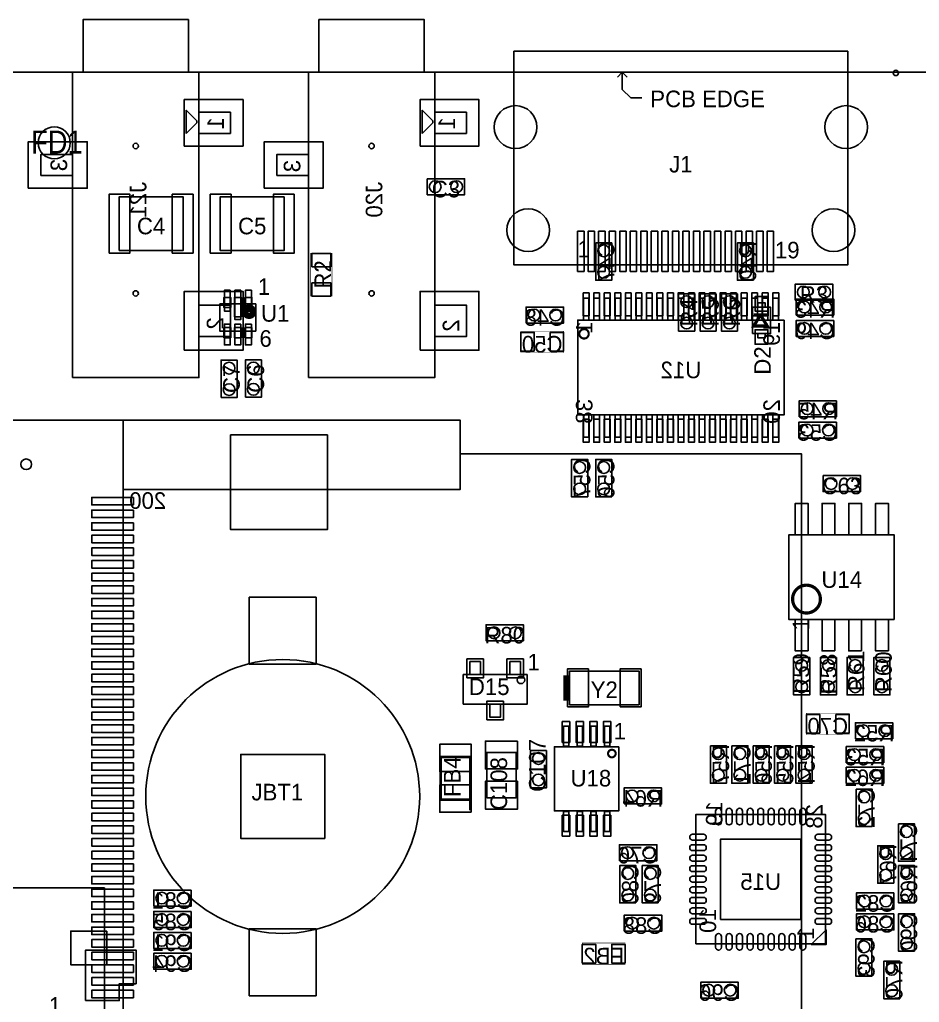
# Model space of a CAD drawing. Extents: x -1 to 124, y -8 to 108.
# Drawn here: x 36.15 to 78.87, y 60.84 to 107.5 of the extents above; entities that cross this region are included whole.
import ezdxf
from ezdxf.enums import TextEntityAlignment as Align

# ---------------------------------------------------------------- set-up
doc = ezdxf.new("R2010")
doc.units = 0
for name, color, linetype in [('BG_OUTLINE', 1, 'CONTINUOUS'), ('PG_ASSEMBLY_BOTTOM', 2, 'CONTINUOUS'), ('PG_ASSEMBLY_TOP', 3, 'CONTINUOUS'), ('PIN_BOTTOM', 5, 'CONTINUOUS'), ('PIN_TOP', 4, 'CONTINUOUS'), ('RD_ASSEMBLY_BOTTOM', 6, 'CONTINUOUS'), ('RD_ASSEMBLY_TOP', 7, 'CONTINUOUS')]:
    doc.layers.add(name, color=color, linetype=linetype)

msp = doc.modelspace()

# ---------------------------------------------------------------- linework, layer by layer
at = {"layer": 'BG_OUTLINE'}
msp.add_lwpolyline([(0, 0), (120.000014, 0), (120.000014, 105.000044), (0, 105.000044)], close=True, dxfattribs=at)
at = {"layer": 'PG_ASSEMBLY_BOTTOM'}
for points in [[(39.16045, 105.000044), (39.16045, 107.500166), (44.160694, 107.500166), (44.160694, 105.000044)], [(50.36185, 105.000044), (50.36185, 107.500166), (55.362094, 107.500166), (55.362094, 105.000044)], [(38.660578, 90.499946), (38.660578, 105.000044), (44.660566, 105.000044), (44.660566, 90.499946)], [(49.861978, 90.499946), (49.861978, 105.000044), (55.861966, 105.000044), (55.861966, 90.499946)], [(44.060618, 102.100126), (44.060618, 103.199946), (44.56049, 102.700074), (44.56049, 102.599998)], [(55.262018, 102.100126), (55.262018, 103.199946), (55.76189, 102.700074), (55.76189, 102.599998)], [(44.660566, 102.100126), (44.660566, 103.100124), (46.16069, 103.100124), (46.16069, 102.100126)], [(55.861966, 102.100126), (55.861966, 103.100124), (57.36209, 103.100124), (57.36209, 102.100126)], [(37.160454, 100.10013), (37.160454, 101.100128), (38.660578, 101.100128), (38.660578, 100.10013)], [(48.361854, 100.10013), (48.361854, 101.100128), (49.861978, 101.100128), (49.861978, 100.10013)], [(63.5, 96.901), (63.5, 95.123), (64.262, 95.123), (64.262, 96.901)], [(70.993, 95.123), (70.993, 96.901), (70.231, 96.901), (70.231, 95.123)], [(63.177166, 94.281498), (63.177166, 93.231462), (62.917324, 93.231462), (62.917324, 94.281498)], [(63.677292, 94.281498), (63.677292, 93.231462), (63.417196, 93.231462), (63.417196, 94.281498)], [(64.177164, 94.281498), (64.177164, 93.231462), (63.917322, 93.231462), (63.917322, 94.281498)], [(64.67729, 94.281498), (64.67729, 93.231462), (64.417194, 93.231462), (64.417194, 94.281498)], [(65.177162, 94.281498), (65.177162, 93.231462), (64.91732, 93.231462), (64.91732, 94.281498)], [(65.677288, 94.281498), (65.677288, 93.231462), (65.417192, 93.231462), (65.417192, 94.281498)], [(66.17716, 94.281498), (66.17716, 93.231462), (65.917318, 93.231462), (65.917318, 94.281498)], [(66.677286, 94.281498), (66.677286, 93.231462), (66.41719, 93.231462), (66.41719, 94.281498)], [(67.177158, 94.281498), (67.177158, 93.231462), (66.917316, 93.231462), (66.917316, 94.281498)], [(67.677284, 94.281498), (67.677284, 93.231462), (67.417188, 93.231462), (67.417188, 94.281498)], [(68.177156, 94.281498), (68.177156, 93.231462), (67.917314, 93.231462), (67.917314, 94.281498)], [(68.677282, 94.281498), (68.677282, 93.231462), (68.417186, 93.231462), (68.417186, 94.281498)], [(69.177154, 94.281498), (69.177154, 93.231462), (68.917312, 93.231462), (68.917312, 94.281498)], [(69.67728, 94.281498), (69.67728, 93.231462), (69.417184, 93.231462), (69.417184, 94.281498)], [(70.177152, 94.281498), (70.177152, 93.231462), (69.91731, 93.231462), (69.91731, 94.281498)], [(70.677278, 94.281498), (70.677278, 93.231462), (70.417182, 93.231462), (70.417182, 94.281498)], [(71.17715, 94.281498), (71.17715, 93.231462), (70.917308, 93.231462), (70.917308, 94.281498)], [(71.677276, 94.281498), (71.677276, 93.231462), (71.41718, 93.231462), (71.41718, 94.281498)], [(72.177148, 94.281498), (72.177148, 93.231462), (71.917306, 93.231462), (71.917306, 94.281498)], [(44.660566, 92.450158), (44.660566, 93.950028), (46.16069, 93.950028), (46.16069, 92.450158)], [(55.861966, 92.450158), (55.861966, 93.950028), (57.36209, 93.950028), (57.36209, 92.450158)], [(60.198, 93.091), (61.976, 93.091), (61.976, 93.853), (60.198, 93.853)], [(73.025, 93.472), (74.803, 93.472), (74.803, 94.234), (73.025, 94.234)], [(72.44715, 93.231462), (72.44715, 88.731598), (62.647322, 88.731598), (62.647322, 93.231462)], [(74.803, 93.218), (73.025, 93.218), (73.025, 92.456), (74.803, 92.456)], [(74.938636, 89.40673), (73.160636, 89.40673), (73.160636, 88.64473), (74.938636, 88.64473)], [(63.177166, 88.731598), (63.177166, 87.681562), (62.917324, 87.681562), (62.917324, 88.731598)], [(63.677292, 88.731598), (63.677292, 87.681562), (63.417196, 87.681562), (63.417196, 88.731598)], [(64.177164, 88.731598), (64.177164, 87.681562), (63.917322, 87.681562), (63.917322, 88.731598)], [(64.67729, 88.731598), (64.67729, 87.681562), (64.417194, 87.681562), (64.417194, 88.731598)], [(65.177162, 88.731598), (65.177162, 87.681562), (64.91732, 87.681562), (64.91732, 88.731598)], [(65.677288, 88.731598), (65.677288, 87.681562), (65.417192, 87.681562), (65.417192, 88.731598)], [(66.17716, 88.731598), (66.17716, 87.681562), (65.917318, 87.681562), (65.917318, 88.731598)], [(66.677286, 88.731598), (66.677286, 87.681562), (66.41719, 87.681562), (66.41719, 88.731598)], [(67.177158, 88.731598), (67.177158, 87.681562), (66.917316, 87.681562), (66.917316, 88.731598)], [(67.677284, 88.731598), (67.677284, 87.681562), (67.417188, 87.681562), (67.417188, 88.731598)], [(68.177156, 88.731598), (68.177156, 87.681562), (67.917314, 87.681562), (67.917314, 88.731598)], [(68.677282, 88.731598), (68.677282, 87.681562), (68.417186, 87.681562), (68.417186, 88.731598)], [(69.177154, 88.731598), (69.177154, 87.681562), (68.917312, 87.681562), (68.917312, 88.731598)], [(69.67728, 88.731598), (69.67728, 87.681562), (69.417184, 87.681562), (69.417184, 88.731598)], [(70.177152, 88.731598), (70.177152, 87.681562), (69.91731, 87.681562), (69.91731, 88.731598)], [(70.677278, 88.731598), (70.677278, 87.681562), (70.417182, 87.681562), (70.417182, 88.731598)], [(71.17715, 88.731598), (71.17715, 87.681562), (70.917308, 87.681562), (70.917308, 88.731598)], [(71.677276, 88.731598), (71.677276, 87.681562), (71.41718, 87.681562), (71.41718, 88.731598)], [(72.177148, 88.731598), (72.177148, 87.681562), (71.917306, 87.681562), (71.917306, 88.731598)], [(74.93, 88.392), (73.152, 88.392), (73.152, 87.63), (74.93, 87.63)], [(63.119, 84.836), (63.119, 86.614), (62.357, 86.614), (62.357, 84.836)], [(64.262, 84.836), (64.262, 86.614), (63.5, 86.614), (63.5, 84.836)], [(75.828398, 73.351644), (77.606398, 73.351644), (77.606398, 74.113644), (75.828398, 74.113644)], [(68.944998, 73.021444), (68.944998, 71.243444), (69.706998, 71.243444), (69.706998, 73.021444)], [(69.960998, 73.021444), (69.960998, 71.243444), (70.722998, 71.243444), (70.722998, 73.021444)], [(70.976998, 73.021444), (70.976998, 71.243444), (71.738998, 71.243444), (71.738998, 73.021444)], [(71.992998, 73.021444), (71.992998, 71.243444), (72.754998, 71.243444), (72.754998, 73.021444)], [(73.770998, 71.243444), (73.770998, 73.021444), (73.008998, 73.021444), (73.008998, 71.243444)], [(75.397106, 72.216518), (77.175106, 72.216518), (77.175106, 72.978518), (75.397106, 72.978518)], [(77.17409, 71.99757), (75.39609, 71.99757), (75.39609, 71.23557), (77.17409, 71.23557)], [(64.8462, 70.2564), (66.6242, 70.2564), (66.6242, 71.0184), (64.8462, 71.0184)], [(75.861672, 70.963536), (75.861672, 69.185536), (76.623672, 69.185536), (76.623672, 70.963536)], [(68.25742, 63.607188), (68.25742, 69.757036), (74.407268, 69.757036), (74.407268, 63.607188)], [(77.868272, 69.317616), (77.868272, 67.539616), (78.630272, 67.539616), (78.630272, 69.317616)], [(64.626998, 67.560444), (66.404998, 67.560444), (66.404998, 68.322444), (64.626998, 68.322444)], [(77.649324, 66.494152), (77.649324, 68.272152), (76.887324, 68.272152), (76.887324, 66.494152)], [(65.406524, 65.554352), (65.406524, 67.332352), (64.644524, 67.332352), (64.644524, 65.554352)], [(66.473324, 65.554352), (66.473324, 67.332352), (65.711324, 67.332352), (65.711324, 65.554352)], [(77.877924, 67.332352), (77.877924, 65.554352), (78.639924, 65.554352), (78.639924, 67.332352)], [(44.2976, 66.167), (42.5196, 66.167), (42.5196, 65.405), (44.2976, 65.405)], [(77.65669, 66.02857), (75.87869, 66.02857), (75.87869, 65.26657), (77.65669, 65.26657)], [(44.2976, 65.151), (42.5196, 65.151), (42.5196, 64.389), (44.2976, 64.389)], [(64.856106, 64.215518), (66.634106, 64.215518), (66.634106, 64.977518), (64.856106, 64.977518)], [(77.65669, 65.03797), (75.87869, 65.03797), (75.87869, 64.27597), (77.65669, 64.27597)], [(78.639924, 63.263272), (78.639924, 65.041272), (77.877924, 65.041272), (77.877924, 63.263272)], [(44.2976, 64.1604), (42.5196, 64.1604), (42.5196, 63.3984), (44.2976, 63.3984)], [(73.734676, 63.578994), (74.435462, 63.578994), (74.435462, 64.27978)], [(76.61529, 62.073536), (76.61529, 63.851536), (75.85329, 63.851536), (75.85329, 62.073536)], [(44.2976, 63.1698), (42.5196, 63.1698), (42.5196, 62.4078), (44.2976, 62.4078)], [(77.93609, 61.006736), (77.93609, 62.784736), (77.17409, 62.784736), (77.17409, 61.006736)], [(68.48729, 61.032136), (70.26529, 61.032136), (70.26529, 61.794136), (68.48729, 61.794136)]]:
    msp.add_lwpolyline(points, close=True, dxfattribs=at)
at = {"layer": 'PG_ASSEMBLY_BOTTOM', "const_width": 0.0254}
for points in [[(59.944, 91.694), (61.976, 91.694), (61.976, 92.71), (59.944, 92.71)], [(75.536298, 74.570844), (73.504298, 74.570844), (73.504298, 73.554844), (75.536298, 73.554844)], [(62.865, 62.638178), (64.897, 62.638178), (64.897, 63.654178), (62.865, 63.654178)]]:
    msp.add_lwpolyline(points, close=True, dxfattribs=at)
at = {"layer": 'PG_ASSEMBLY_BOTTOM', "const_width": 0.100076}
msp.add_lwpolyline([(62.947296, 92.357448, 1), (62.947176, 92.805612, 1)], format="xyb", close=True, dxfattribs=at)
at = {"layer": 'PG_ASSEMBLY_BOTTOM'}
for points in [[(41.064434, 85.18525), (57.064402, 85.18525), (57.064402, 88.485218), (31.864554, 88.485218), (31.864554, 20.785074)], [(41.064434, 88.485218), (41.064434, 17.485106)], [(57.064402, 86.885018), (73.266554, 86.885018), (73.266554, 19.085306), (57.064402, 19.085306)]]:
    msp.add_lwpolyline(points, dxfattribs=at)
at = {"layer": 'PG_ASSEMBLY_TOP'}
for points in [[(75.467718, 106.000042), (75.467718, 95.849948), (59.61761, 95.849948), (59.61761, 106.000042)], [(55.499, 99.949), (57.277, 99.949), (57.277, 99.187), (55.499, 99.187)], [(40.8686, 96.5454), (40.8686, 99.0854), (43.9166, 99.0854), (43.9166, 96.5454)], [(48.7172, 99.0854), (48.7172, 96.5454), (45.6692, 96.5454), (45.6692, 99.0854)], [(74.7522, 94.1832), (72.9742, 94.1832), (72.9742, 94.9452), (74.7522, 94.9452)], [(68.199, 94.488), (68.199, 92.71), (67.437, 92.71), (67.437, 94.488)], [(69.215, 94.488), (69.215, 92.71), (68.453, 92.71), (68.453, 94.488)], [(70.231, 94.488), (70.231, 92.71), (69.469, 92.71), (69.469, 94.488)], [(47.36338, 92.70111), (45.66158, 92.70111), (45.66158, 94.00159), (47.36338, 94.00159)], [(70.94855, 92.59316), (70.94855, 93.84284), (71.79945, 93.84284), (71.79945, 92.59316)], [(45.71492, 89.55405), (45.71492, 91.33205), (46.47692, 91.33205), (46.47692, 89.55405)], [(46.86808, 89.56675), (46.86808, 91.34475), (47.63008, 91.34475), (47.63008, 89.56675)], [(74.295, 85.852), (76.073, 85.852), (76.073, 85.09), (74.295, 85.09)], [(77.6732, 79.0194), (72.6694, 79.0194), (72.6694, 83.0326), (77.6732, 83.0326)], [(60.071, 78.0034), (58.293, 78.0034), (58.293, 78.7654), (60.071, 78.7654)], [(58.029856, 77.017118), (58.029856, 76.397104), (57.529984, 76.397104), (57.529984, 77.017118)], [(59.929776, 77.017118), (59.929776, 76.397104), (59.429904, 76.397104), (59.429904, 77.017118)], [(73.66, 77.216), (73.66, 75.438), (72.898, 75.438), (72.898, 77.216)], [(74.93, 77.216), (74.93, 75.438), (74.168, 75.438), (74.168, 77.216)], [(76.2, 77.216), (76.2, 75.438), (75.438, 75.438), (75.438, 77.216)], [(77.47, 77.216), (77.47, 75.438), (76.708, 75.438), (76.708, 77.216)], [(62.256416, 74.9681), (62.256416, 76.5683), (65.556384, 76.5683), (65.556384, 74.9681)], [(60.249816, 76.397104), (60.249816, 74.997056), (57.209944, 74.997056), (57.209944, 76.397104)], [(58.979816, 74.997056), (58.979816, 74.377042), (58.479944, 74.377042), (58.479944, 74.997056)], [(62.218316, 73.950322), (62.218316, 73.000108), (61.968126, 73.000108), (61.968126, 73.950322)], [(62.868302, 73.950322), (62.868302, 73.000108), (62.618112, 73.000108), (62.618112, 73.950322)], [(63.518288, 73.950322), (63.518288, 73.000108), (63.268098, 73.000108), (63.268098, 73.950322)], [(64.168274, 73.950322), (64.168274, 73.000108), (63.918084, 73.000108), (63.918084, 73.950322)], [(61.1632, 72.7964), (61.1632, 71.0184), (60.4012, 71.0184), (60.4012, 72.7964)], [(64.593216, 72.975216), (64.593216, 69.925184), (61.543184, 69.925184), (61.543184, 72.975216)], [(58.3311, 70.5485), (58.3311, 72.7075), (59.7281, 72.7075), (59.7281, 70.5485)], [(62.218316, 69.900292), (62.218316, 68.950078), (61.968126, 68.950078), (61.968126, 69.900292)], [(62.868302, 69.900292), (62.868302, 68.950078), (62.618112, 68.950078), (62.618112, 69.900292)], [(63.518288, 69.900292), (63.518288, 68.950078), (63.268098, 68.950078), (63.268098, 69.900292)], [(64.168274, 69.900292), (64.168274, 68.950078), (63.918084, 68.950078), (63.918084, 69.900292)], [(40.182038, 66.268854), (40.182038, 59.718702), (15.881858, 59.718702), (15.881858, 66.268854)]]:
    msp.add_lwpolyline(points, close=True, dxfattribs=at)
for points in [[(74.792586, 105.000044), (60.292742, 105.000044)], [(64.762634, 105.000044), (64.532764, 104.76992)], [(65.692782, 103.780082), (65.17259, 103.780082), (64.762634, 104.190038), (64.762634, 105.000044), (64.992758, 104.76992)], [(45.847508, 94.00159), (45.847508, 93.82379), (46.177708, 93.82379), (46.177708, 94.00159)], [(46.34738, 94.00159), (46.34738, 93.39199), (46.67758, 93.39199), (46.67758, 94.00159)], [(46.847252, 94.00159), (46.847252, 93.82379), (47.177452, 93.82379), (47.177452, 94.00159)], [(71.19874, 93.84284), (71.19874, 94.04604), (71.54926, 94.04604), (71.54926, 93.84284)], [(46.177708, 92.70111), (46.177708, 92.87891), (45.847508, 92.87891), (45.847508, 92.70111)], [(46.67758, 92.70111), (46.67758, 92.87891), (46.34738, 92.87891), (46.34738, 92.70111)], [(47.177452, 92.70111), (47.177452, 92.87891), (46.847252, 92.87891), (46.847252, 92.70111)], [(71.19874, 92.59316), (71.19874, 92.38996), (71.54926, 92.38996), (71.54926, 92.59316)]]:
    msp.add_lwpolyline(points, dxfattribs=at)
at = {"layer": 'PG_ASSEMBLY_TOP', "const_width": 0.0254}
msp.add_lwpolyline([(49.966372, 94.367858), (49.966372, 96.399858), (50.982372, 96.399858), (50.982372, 94.367858)], close=True, dxfattribs=at)
at = {"layer": 'PG_ASSEMBLY_TOP'}
for points, const_width in [([(46.96968, 93.80855, 1), (47.12208, 93.45295, 1)], 0.3048), ([(74.168, 79.9846, 1), (72.8472, 79.9846, 1)], 0.1524), ([(64.448436, 72.650096, 1), (64.087964, 72.650304, 1)], 0.100076)]:
    msp.add_lwpolyline(points, format="xyb", close=True, dxfattribs=dict(at, const_width=const_width))
for points, const_width in [([(71.0057, 93.4847), (71.3232, 93.4847), (71.0057, 92.9513), (71.6407, 92.9513), (71.3232, 93.4847), (71.6407, 93.4847)], 0.1524), ([(62.106302, 76.368148), (62.106302, 75.168252)], 0.299974), ([(57.556146, 69.9516), (57.556146, 72.4916), (56.134254, 72.4916), (56.134254, 70.4596), (57.556146, 70.4596)], 0.127)]:
    msp.add_lwpolyline(points, dxfattribs=dict(at, const_width=const_width))
for points in [[(55.1434, 70.612, 1), (42.1386, 70.612, 1)], [(60.127896, 76.147168, 1), (59.771864, 76.146992, 1)]]:
    msp.add_lwpolyline(points, format="xyb", close=True, dxfattribs=at)
at = {"layer": 'PIN_BOTTOM'}
for points in [[(43.96359, 101.495098), (46.75759, 101.495098), (46.75759, 103.704898), (43.96359, 103.704898)], [(55.16499, 101.495098), (57.95899, 101.495098), (57.95899, 103.704898), (55.16499, 103.704898)], [(36.563554, 99.495102), (39.357554, 99.495102), (39.357554, 101.704902), (36.563554, 101.704902)], [(47.764954, 99.495102), (50.558954, 99.495102), (50.558954, 101.704902), (47.764954, 101.704902)], [(43.96359, 91.802966), (46.75759, 91.802966), (46.75759, 94.596966), (43.96359, 94.596966)], [(55.16499, 91.802966), (57.95899, 91.802966), (57.95899, 94.596966), (55.16499, 94.596966)], [(63.186818, 94.527624), (62.907418, 94.527624), (62.907418, 93.435424), (63.186818, 93.435424)], [(63.686944, 94.527624), (63.407544, 94.527624), (63.407544, 93.435424), (63.686944, 93.435424)], [(64.186816, 94.527624), (63.907416, 94.527624), (63.907416, 93.435424), (64.186816, 93.435424)], [(64.686942, 94.527624), (64.407542, 94.527624), (64.407542, 93.435424), (64.686942, 93.435424)], [(65.186814, 94.527624), (64.907414, 94.527624), (64.907414, 93.435424), (65.186814, 93.435424)], [(65.68694, 94.527624), (65.40754, 94.527624), (65.40754, 93.435424), (65.68694, 93.435424)], [(66.186812, 94.527624), (65.907412, 94.527624), (65.907412, 93.435424), (66.186812, 93.435424)], [(66.686938, 94.527624), (66.407538, 94.527624), (66.407538, 93.435424), (66.686938, 93.435424)], [(67.18681, 94.527624), (66.90741, 94.527624), (66.90741, 93.435424), (67.18681, 93.435424)], [(67.686936, 94.527624), (67.407536, 94.527624), (67.407536, 93.435424), (67.686936, 93.435424)], [(68.187062, 94.527624), (67.907662, 94.527624), (67.907662, 93.435424), (68.187062, 93.435424)], [(68.686934, 94.527624), (68.407534, 94.527624), (68.407534, 93.435424), (68.686934, 93.435424)], [(69.18706, 94.527624), (68.90766, 94.527624), (68.90766, 93.435424), (69.18706, 93.435424)], [(69.686932, 94.527624), (69.407532, 94.527624), (69.407532, 93.435424), (69.686932, 93.435424)], [(70.187058, 94.527624), (69.907658, 94.527624), (69.907658, 93.435424), (70.187058, 93.435424)], [(70.68693, 94.527624), (70.40753, 94.527624), (70.40753, 93.435424), (70.68693, 93.435424)], [(71.187056, 94.527624), (70.907656, 94.527624), (70.907656, 93.435424), (71.187056, 93.435424)], [(71.686928, 94.527624), (71.407528, 94.527624), (71.407528, 93.435424), (71.686928, 93.435424)], [(72.187054, 94.527624), (71.907654, 94.527624), (71.907654, 93.435424), (72.187054, 93.435424)], [(60.579, 91.7575), (60.579, 92.6465), (59.944, 92.6465), (59.944, 91.7575)], [(61.976, 91.7575), (61.976, 92.6465), (61.341, 92.6465), (61.341, 91.7575)], [(63.186818, 88.527636), (62.907418, 88.527636), (62.907418, 87.435436), (63.186818, 87.435436)], [(63.686944, 88.527636), (63.407544, 88.527636), (63.407544, 87.435436), (63.686944, 87.435436)], [(64.186816, 88.527636), (63.907416, 88.527636), (63.907416, 87.435436), (64.186816, 87.435436)], [(64.686942, 88.527636), (64.407542, 88.527636), (64.407542, 87.435436), (64.686942, 87.435436)], [(65.186814, 88.527636), (64.907414, 88.527636), (64.907414, 87.435436), (65.186814, 87.435436)], [(65.68694, 88.527636), (65.40754, 88.527636), (65.40754, 87.435436), (65.68694, 87.435436)], [(66.186812, 88.527636), (65.907412, 88.527636), (65.907412, 87.435436), (66.186812, 87.435436)], [(66.686938, 88.527636), (66.407538, 88.527636), (66.407538, 87.435436), (66.686938, 87.435436)], [(67.18681, 88.527636), (66.90741, 88.527636), (66.90741, 87.435436), (67.18681, 87.435436)], [(67.686936, 88.527636), (67.407536, 88.527636), (67.407536, 87.435436), (67.686936, 87.435436)], [(68.187062, 88.527636), (67.907662, 88.527636), (67.907662, 87.435436), (68.187062, 87.435436)], [(68.686934, 88.527636), (68.407534, 88.527636), (68.407534, 87.435436), (68.686934, 87.435436)], [(69.18706, 88.527636), (68.90766, 88.527636), (68.90766, 87.435436), (69.18706, 87.435436)], [(69.686932, 88.527636), (69.407532, 88.527636), (69.407532, 87.435436), (69.686932, 87.435436)], [(70.187058, 88.527636), (69.907658, 88.527636), (69.907658, 87.435436), (70.187058, 87.435436)], [(70.68693, 88.527636), (70.40753, 88.527636), (70.40753, 87.435436), (70.68693, 87.435436)], [(71.187056, 88.527636), (70.907656, 88.527636), (70.907656, 87.435436), (71.187056, 87.435436)], [(71.686928, 88.527636), (71.407528, 88.527636), (71.407528, 87.435436), (71.686928, 87.435436)], [(72.187054, 88.527636), (71.907654, 88.527636), (71.907654, 87.435436), (72.187054, 87.435436)], [(50.76317, 87.783162), (46.16577, 87.783162), (46.16577, 83.287362), (50.76317, 83.287362)], [(41.555162, 84.812886), (39.573962, 84.812886), (39.573962, 84.457286), (41.555162, 84.457286)], [(41.555162, 84.212938), (39.573962, 84.212938), (39.573962, 83.857338), (41.555162, 83.857338)], [(41.555162, 83.61299), (39.573962, 83.61299), (39.573962, 83.25739), (41.555162, 83.25739)], [(41.555162, 83.013042), (39.573962, 83.013042), (39.573962, 82.657442), (41.555162, 82.657442)], [(41.555162, 82.413094), (39.573962, 82.413094), (39.573962, 82.057494), (41.555162, 82.057494)], [(41.555162, 81.812892), (39.573962, 81.812892), (39.573962, 81.457292), (41.555162, 81.457292)], [(41.555162, 81.212944), (39.573962, 81.212944), (39.573962, 80.857344), (41.555162, 80.857344)], [(41.555162, 80.612996), (39.573962, 80.612996), (39.573962, 80.257396), (41.555162, 80.257396)], [(41.555162, 80.013048), (39.573962, 80.013048), (39.573962, 79.657448), (41.555162, 79.657448)], [(41.555162, 79.4131), (39.573962, 79.4131), (39.573962, 79.0575), (41.555162, 79.0575)], [(41.555162, 78.812898), (39.573962, 78.812898), (39.573962, 78.457298), (41.555162, 78.457298)], [(41.555162, 78.21295), (39.573962, 78.21295), (39.573962, 77.85735), (41.555162, 77.85735)], [(41.555162, 77.613002), (39.573962, 77.613002), (39.573962, 77.257402), (41.555162, 77.257402)], [(41.555162, 77.013054), (39.573962, 77.013054), (39.573962, 76.657454), (41.555162, 76.657454)], [(41.555162, 76.412852), (39.573962, 76.412852), (39.573962, 76.057252), (41.555162, 76.057252)], [(41.555162, 75.812904), (39.573962, 75.812904), (39.573962, 75.457304), (41.555162, 75.457304)], [(41.555162, 75.212956), (39.573962, 75.212956), (39.573962, 74.857356), (41.555162, 74.857356)], [(41.555162, 74.613008), (39.573962, 74.613008), (39.573962, 74.257408), (41.555162, 74.257408)], [(73.504298, 74.507344), (73.504298, 73.618344), (74.139298, 73.618344), (74.139298, 74.507344)], [(74.901298, 74.507344), (74.901298, 73.618344), (75.536298, 73.618344), (75.536298, 74.507344)], [(41.555162, 74.01306), (39.573962, 74.01306), (39.573962, 73.65746), (41.555162, 73.65746)], [(41.555162, 73.412858), (39.573962, 73.412858), (39.573962, 73.057258), (41.555162, 73.057258)], [(41.555162, 72.81291), (39.573962, 72.81291), (39.573962, 72.45731), (41.555162, 72.45731)], [(41.555162, 72.212962), (39.573962, 72.212962), (39.573962, 71.857362), (41.555162, 71.857362)], [(41.555162, 71.613014), (39.573962, 71.613014), (39.573962, 71.257414), (41.555162, 71.257414)], [(41.555162, 71.013066), (39.573962, 71.013066), (39.573962, 70.657466), (41.555162, 70.657466)], [(41.555162, 70.412864), (39.573962, 70.412864), (39.573962, 70.057264), (41.555162, 70.057264)], [(41.555162, 69.812916), (39.573962, 69.812916), (39.573962, 69.457316), (41.555162, 69.457316)], [(41.555162, 69.212968), (39.573962, 69.212968), (39.573962, 68.857368), (41.555162, 68.857368)], [(41.555162, 68.61302), (39.573962, 68.61302), (39.573962, 68.25742), (41.555162, 68.25742)], [(69.427344, 64.777112), (73.237344, 64.777112), (73.237344, 68.587112), (69.427344, 68.587112)], [(41.555162, 68.013072), (39.573962, 68.013072), (39.573962, 67.657472), (41.555162, 67.657472)], [(41.555162, 67.41287), (39.573962, 67.41287), (39.573962, 67.05727), (41.555162, 67.05727)], [(41.555162, 66.812922), (39.573962, 66.812922), (39.573962, 66.457322), (41.555162, 66.457322)], [(41.555162, 66.212974), (39.573962, 66.212974), (39.573962, 65.857374), (41.555162, 65.857374)], [(41.555162, 65.613026), (39.573962, 65.613026), (39.573962, 65.257426), (41.555162, 65.257426)], [(41.555162, 65.013078), (39.573962, 65.013078), (39.573962, 64.657478), (41.555162, 64.657478)], [(41.555162, 64.412876), (39.573962, 64.412876), (39.573962, 64.057276), (41.555162, 64.057276)], [(41.555162, 63.812928), (39.573962, 63.812928), (39.573962, 63.457328), (41.555162, 63.457328)], [(63.5, 62.701678), (63.5, 63.590678), (62.865, 63.590678), (62.865, 62.701678)], [(64.897, 62.701678), (64.897, 63.590678), (64.262, 63.590678), (64.262, 62.701678)], [(41.555162, 63.21298), (39.573962, 63.21298), (39.573962, 62.85738), (41.555162, 62.85738)], [(41.555162, 62.613032), (39.573962, 62.613032), (39.573962, 62.257432), (41.555162, 62.257432)], [(41.555162, 62.013084), (39.573962, 62.013084), (39.573962, 61.657484), (41.555162, 61.657484)], [(41.555162, 61.412882), (39.573962, 61.412882), (39.573962, 61.057282), (41.555162, 61.057282)]]:
    msp.add_lwpolyline(points, close=True, dxfattribs=at)
for points in [[(69.192648, 69.911214), (69.192648, 69.403214, 1), (69.472048, 69.403214), (69.472048, 69.911214, 1)], [(69.69252, 69.911214), (69.69252, 69.403214, 1), (69.97192, 69.403214), (69.97192, 69.911214, 1)], [(70.192646, 69.911214), (70.192646, 69.403214, 1), (70.472046, 69.403214), (70.472046, 69.911214, 1)], [(70.692518, 69.911214), (70.692518, 69.403214, 1), (70.971918, 69.403214), (70.971918, 69.911214, 1)], [(71.192644, 69.911214), (71.192644, 69.403214, 1), (71.472044, 69.403214), (71.472044, 69.911214, 1)], [(71.69277, 69.911214), (71.69277, 69.403214, 1), (71.97217, 69.403214), (71.97217, 69.911214, 1)], [(72.192642, 69.911214), (72.192642, 69.403214, 1), (72.472042, 69.403214), (72.472042, 69.911214, 1)], [(72.692768, 69.911214), (72.692768, 69.403214, 1), (72.972168, 69.403214), (72.972168, 69.911214, 1)], [(73.19264, 69.911214), (73.19264, 69.403214, 1), (73.47204, 69.403214), (73.47204, 69.911214, 1)], [(68.611242, 68.821808), (68.103242, 68.821808, 1), (68.103242, 68.542408), (68.611242, 68.542408, 1)], [(74.561446, 68.821808), (74.053446, 68.821808, 1), (74.053446, 68.542408), (74.561446, 68.542408, 1)], [(68.611242, 68.321936), (68.103242, 68.321936, 1), (68.103242, 68.042536), (68.611242, 68.042536, 1)], [(74.561446, 68.321936), (74.053446, 68.321936, 1), (74.053446, 68.042536), (74.561446, 68.042536, 1)], [(68.611242, 67.82181), (68.103242, 67.82181, 1), (68.103242, 67.54241), (68.611242, 67.54241, 1)], [(74.561446, 67.82181), (74.053446, 67.82181, 1), (74.053446, 67.54241), (74.561446, 67.54241, 1)], [(68.611242, 67.321938), (68.103242, 67.321938, 1), (68.103242, 67.042538), (68.611242, 67.042538, 1)], [(74.561446, 67.321938), (74.053446, 67.321938, 1), (74.053446, 67.042538), (74.561446, 67.042538, 1)], [(68.611242, 66.821812), (68.103242, 66.821812, 1), (68.103242, 66.542412), (68.611242, 66.542412, 1)], [(74.561446, 66.821812), (74.053446, 66.821812, 1), (74.053446, 66.542412), (74.561446, 66.542412, 1)], [(68.611242, 66.321686), (68.103242, 66.321686, 1), (68.103242, 66.042286), (68.611242, 66.042286, 1)], [(74.561446, 66.321686), (74.053446, 66.321686, 1), (74.053446, 66.042286), (74.561446, 66.042286, 1)], [(68.611242, 65.821814), (68.103242, 65.821814, 1), (68.103242, 65.542414), (68.611242, 65.542414, 1)], [(74.561446, 65.821814), (74.053446, 65.821814, 1), (74.053446, 65.542414), (74.561446, 65.542414, 1)], [(68.611242, 65.321688), (68.103242, 65.321688, 1), (68.103242, 65.042288), (68.611242, 65.042288, 1)], [(74.561446, 65.321688), (74.053446, 65.321688, 1), (74.053446, 65.042288), (74.561446, 65.042288, 1)], [(68.611242, 64.821816), (68.103242, 64.821816, 1), (68.103242, 64.542416), (68.611242, 64.542416, 1)], [(74.561446, 64.821816), (74.053446, 64.821816, 1), (74.053446, 64.542416), (74.561446, 64.542416, 1)], [(69.192648, 63.96101), (69.192648, 63.45301, 1), (69.472048, 63.45301), (69.472048, 63.96101, 1)], [(69.69252, 63.96101), (69.69252, 63.45301, 1), (69.97192, 63.45301), (69.97192, 63.96101, 1)], [(70.192646, 63.96101), (70.192646, 63.45301, 1), (70.472046, 63.45301), (70.472046, 63.96101, 1)], [(70.692518, 63.96101), (70.692518, 63.45301, 1), (70.971918, 63.45301), (70.971918, 63.96101, 1)], [(71.192644, 63.96101), (71.192644, 63.45301, 1), (71.472044, 63.45301), (71.472044, 63.96101, 1)], [(71.69277, 63.96101), (71.69277, 63.45301, 1), (71.97217, 63.45301), (71.97217, 63.96101, 1)], [(72.192642, 63.96101), (72.192642, 63.45301, 1), (72.472042, 63.45301), (72.472042, 63.96101, 1)], [(72.692768, 63.96101), (72.692768, 63.45301, 1), (72.972168, 63.45301), (72.972168, 63.96101, 1)], [(73.19264, 63.96101), (73.19264, 63.45301, 1), (73.47204, 63.45301), (73.47204, 63.96101, 1)]]:
    msp.add_lwpolyline(points, format="xyb", close=True, dxfattribs=at)
for centre, radius in [((77.7494, 104.97058), 0.127), ((59.69254, 102.4001), 1.016), ((75.392788, 102.4001), 1.016), ((41.660572, 101.500178), 0.127), ((52.861972, 101.500178), 0.127), ((60.292742, 97.499932), 1.016), ((74.792586, 97.499932), 1.016), ((63.881, 96.52), 0.2794), ((70.612, 96.52), 0.2794), ((63.881, 95.504), 0.2794), ((70.612, 95.504), 0.2794), ((41.660572, 94.499938), 0.127), ((52.861972, 94.499938), 0.127), ((73.406, 93.853), 0.2794), ((74.422, 93.853), 0.2794), ((60.579, 93.472), 0.2794), ((61.595, 93.472), 0.2794), ((73.406, 92.837), 0.2794), ((74.422, 92.837), 0.2794), ((73.541636, 89.02573), 0.2794), ((74.557636, 89.02573), 0.2794), ((73.533, 88.011), 0.2794), ((74.549, 88.011), 0.2794), ((36.464494, 86.385146), 0.254), ((62.738, 86.233), 0.2794), ((63.881, 86.233), 0.2794), ((62.738, 85.217), 0.2794), ((63.881, 85.217), 0.2794), ((76.209398, 73.732644), 0.2794), ((77.225398, 73.732644), 0.2794), ((69.325998, 72.640444), 0.2794), ((70.341998, 72.640444), 0.2794), ((71.357998, 72.640444), 0.2794), ((72.373998, 72.640444), 0.2794), ((73.389998, 72.640444), 0.2794), ((75.778106, 72.597518), 0.2794), ((76.794106, 72.597518), 0.2794), ((69.325998, 71.624444), 0.2794), ((70.341998, 71.624444), 0.2794), ((71.357998, 71.624444), 0.2794), ((72.373998, 71.624444), 0.2794), ((73.389998, 71.624444), 0.2794), ((75.77709, 71.61657), 0.2794), ((76.79309, 71.61657), 0.2794), ((65.2272, 70.6374), 0.2794), ((66.2432, 70.6374), 0.2794), ((76.242672, 70.582536), 0.2794), ((76.242672, 69.566536), 0.2794), ((78.249272, 68.936616), 0.2794), ((65.007998, 67.941444), 0.2794), ((66.023998, 67.941444), 0.2794), ((77.268324, 67.891152), 0.2794), ((78.249272, 67.920616), 0.2794), ((65.025524, 66.951352), 0.2794), ((66.092324, 66.951352), 0.2794), ((78.258924, 66.951352), 0.2794), ((77.268324, 66.875152), 0.2794), ((42.9006, 65.786), 0.2794), ((43.9166, 65.786), 0.2794), ((65.025524, 65.935352), 0.2794), ((66.092324, 65.935352), 0.2794), ((76.25969, 65.64757), 0.2794), ((77.27569, 65.64757), 0.2794), ((78.258924, 65.935352), 0.2794), ((42.9006, 64.77), 0.2794), ((43.9166, 64.77), 0.2794), ((65.237106, 64.596518), 0.2794), ((66.253106, 64.596518), 0.2794), ((76.25969, 64.65697), 0.2794), ((77.27569, 64.65697), 0.2794), ((78.258924, 64.660272), 0.2794), ((42.9006, 63.7794), 0.2794), ((43.9166, 63.7794), 0.2794), ((76.23429, 63.470536), 0.2794), ((78.258924, 63.644272), 0.2794), ((42.9006, 62.7888), 0.2794), ((43.9166, 62.7888), 0.2794), ((76.23429, 62.454536), 0.2794), ((77.55509, 62.403736), 0.2794), ((68.86829, 61.413136), 0.2794), ((69.88429, 61.413136), 0.2794), ((77.55509, 61.387736), 0.2794)]:
    msp.add_circle(centre, radius, dxfattribs=at)
at = {"layer": 'PIN_TOP'}
for points in [[(40.3987, 96.4184), (40.3987, 99.2124), (41.3893, 99.2124), (41.3893, 96.4184)], [(43.3959, 96.4184), (43.3959, 99.2124), (44.3865, 99.2124), (44.3865, 96.4184)], [(46.1899, 99.2124), (46.1899, 96.4184), (45.1993, 96.4184), (45.1993, 99.2124)], [(49.1871, 99.2124), (49.1871, 96.4184), (48.1965, 96.4184), (48.1965, 99.2124)], [(62.94501, 97.452434), (62.94501, 95.547434), (62.64021, 95.547434), (62.64021, 97.452434)], [(63.445136, 97.452434), (63.445136, 95.547434), (63.140336, 95.547434), (63.140336, 97.452434)], [(63.945008, 97.452434), (63.945008, 95.547434), (63.640208, 95.547434), (63.640208, 97.452434)], [(64.445134, 97.452434), (64.445134, 95.547434), (64.140334, 95.547434), (64.140334, 97.452434)], [(64.945006, 97.452434), (64.945006, 95.547434), (64.640206, 95.547434), (64.640206, 97.452434)], [(65.445132, 97.452434), (65.445132, 95.547434), (65.140332, 95.547434), (65.140332, 97.452434)], [(65.945004, 97.452434), (65.945004, 95.547434), (65.640204, 95.547434), (65.640204, 97.452434)], [(66.44513, 97.452434), (66.44513, 95.547434), (66.14033, 95.547434), (66.14033, 97.452434)], [(66.945002, 97.452434), (66.945002, 95.547434), (66.640202, 95.547434), (66.640202, 97.452434)], [(67.445128, 97.452434), (67.445128, 95.547434), (67.140328, 95.547434), (67.140328, 97.452434)], [(67.945, 97.452434), (67.945, 95.547434), (67.6402, 95.547434), (67.6402, 97.452434)], [(68.445126, 97.452434), (68.445126, 95.547434), (68.140326, 95.547434), (68.140326, 97.452434)], [(68.944998, 97.452434), (68.944998, 95.547434), (68.640198, 95.547434), (68.640198, 97.452434)], [(69.445124, 97.452434), (69.445124, 95.547434), (69.140324, 95.547434), (69.140324, 97.452434)], [(69.944996, 97.452434), (69.944996, 95.547434), (69.640196, 95.547434), (69.640196, 97.452434)], [(70.445122, 97.452434), (70.445122, 95.547434), (70.140322, 95.547434), (70.140322, 97.452434)], [(70.944994, 97.452434), (70.944994, 95.547434), (70.640194, 95.547434), (70.640194, 97.452434)], [(71.44512, 97.452434), (71.44512, 95.547434), (71.14032, 95.547434), (71.14032, 97.452434)], [(71.944992, 97.452434), (71.944992, 95.547434), (71.640192, 95.547434), (71.640192, 97.452434)], [(50.029872, 96.399858), (50.918872, 96.399858), (50.918872, 95.764858), (50.029872, 95.764858)], [(50.029872, 95.002858), (50.918872, 95.002858), (50.918872, 94.367858), (50.029872, 94.367858)], [(46.152308, 94.65183), (46.152308, 93.66123), (45.872908, 93.66123), (45.872908, 94.65183)], [(46.65218, 94.65183), (46.65218, 93.25483), (46.37278, 93.25483), (46.37278, 94.65183)], [(47.152052, 94.65183), (47.152052, 93.66123), (46.872652, 93.66123), (46.872652, 94.65183)], [(71.679054, 93.6625), (71.069454, 93.6625), (71.069454, 94.3483), (71.679054, 94.3483)], [(46.152308, 93.04147), (46.152308, 92.05087), (45.872908, 92.05087), (45.872908, 93.04147)], [(46.65218, 93.04147), (46.65218, 92.05087), (46.37278, 92.05087), (46.37278, 93.04147)], [(47.152052, 93.04147), (47.152052, 92.05087), (46.872652, 92.05087), (46.872652, 93.04147)], [(71.6788, 92.0877), (71.0692, 92.0877), (71.0692, 92.7735), (71.6788, 92.7735)], [(73.5838, 83.0326), (72.9742, 83.0326), (72.9742, 84.5312), (73.5838, 84.5312)], [(74.8538, 83.0326), (74.2442, 83.0326), (74.2442, 84.5312), (74.8538, 84.5312)], [(76.1238, 83.0326), (75.5142, 83.0326), (75.5142, 84.5312), (76.1238, 84.5312)], [(77.3938, 83.0326), (76.7842, 83.0326), (76.7842, 84.5312), (77.3938, 84.5312)], [(50.2285, 76.8985), (47.0535, 76.8985), (47.0535, 80.0735), (50.2285, 80.0735)], [(73.5838, 77.5208), (72.9742, 77.5208), (72.9742, 79.0194), (73.5838, 79.0194)], [(74.8538, 77.5208), (74.2442, 77.5208), (74.2442, 79.0194), (74.8538, 79.0194)], [(76.1238, 77.5208), (75.5142, 77.5208), (75.5142, 79.0194), (76.1238, 79.0194)], [(77.3938, 77.5208), (76.7842, 77.5208), (76.7842, 79.0194), (77.3938, 79.0194)], [(58.17362, 77.141578), (58.17362, 76.252578), (57.38622, 76.252578), (57.38622, 77.141578)], [(60.07354, 77.141578), (60.07354, 76.252578), (59.28614, 76.252578), (59.28614, 77.141578)], [(62.161166, 74.8665), (62.161166, 76.6699), (63.151766, 76.6699), (63.151766, 74.8665)], [(64.661034, 74.8665), (64.661034, 76.6699), (65.651634, 76.6699), (65.651634, 74.8665)], [(59.12358, 75.141582), (59.12358, 74.252582), (58.33618, 74.252582), (58.33618, 75.141582)], [(62.270894, 74.17054), (62.270894, 73.17994), (61.915294, 73.17994), (61.915294, 74.17054)], [(62.92088, 74.17054), (62.92088, 73.17994), (62.56528, 73.17994), (62.56528, 74.17054)], [(63.57112, 74.17054), (63.57112, 73.17994), (63.21552, 73.17994), (63.21552, 74.17054)], [(64.221106, 74.17054), (64.221106, 73.17994), (63.865506, 73.17994), (63.865506, 74.17054)], [(57.594754, 71.7931), (56.095646, 71.7931), (56.095646, 73.087992), (57.594754, 73.087992)], [(59.7916, 73.2409), (59.7916, 71.9201), (58.2676, 71.9201), (58.2676, 73.2409)], [(50.6349, 68.6181), (46.6471, 68.6181), (46.6471, 72.6059), (50.6349, 72.6059)], [(57.594754, 69.863208), (56.095646, 69.863208), (56.095646, 71.1581), (57.594754, 71.1581)], [(59.7916, 71.3359), (59.7916, 70.0151), (58.2676, 70.0151), (58.2676, 71.3359)], [(62.270894, 69.72046), (62.270894, 68.72986), (61.915294, 68.72986), (61.915294, 69.72046)], [(62.92088, 69.72046), (62.92088, 68.72986), (62.56528, 68.72986), (62.56528, 69.72046)], [(63.57112, 69.72046), (63.57112, 68.72986), (63.21552, 68.72986), (63.21552, 69.72046)], [(64.221106, 69.72046), (64.221106, 68.72986), (63.865506, 68.72986), (63.865506, 69.72046)], [(40.282876, 64.21882), (40.282876, 62.61862), (38.581076, 62.61862), (38.581076, 64.21882)], [(50.2285, 61.1505), (47.0535, 61.1505), (47.0535, 64.3255), (50.2285, 64.3255)], [(39.282116, 60.918852), (40.882062, 60.918852), (40.882062, 61.718698), (41.681908, 61.718698), (41.681908, 63.318644), (39.282116, 63.318644)]]:
    msp.add_lwpolyline(points, close=True, dxfattribs=at)
for centre, radius in [((77.7494, 104.97058), 0.127), ((59.69254, 102.4001), 1.016), ((75.392788, 102.4001), 1.016), ((37.7952, 101.6508), 0.762), ((41.660572, 101.500178), 0.127), ((52.861972, 101.500178), 0.127), ((55.88, 99.568), 0.2794), ((56.896, 99.568), 0.2794), ((60.292742, 97.499932), 1.016), ((74.792586, 97.499932), 1.016), ((73.3552, 94.5642), 0.2794), ((74.3712, 94.5642), 0.2794), ((41.660572, 94.499938), 0.127), ((52.861972, 94.499938), 0.127), ((67.818, 94.107), 0.2794), ((68.834, 94.107), 0.2794), ((69.85, 94.107), 0.2794), ((67.818, 93.091), 0.2794), ((68.834, 93.091), 0.2794), ((69.85, 93.091), 0.2794), ((46.09592, 90.95105), 0.2794), ((47.24908, 90.96375), 0.2794), ((46.09592, 89.93505), 0.2794), ((47.24908, 89.94775), 0.2794), ((36.464494, 86.385146), 0.254), ((74.676, 85.471), 0.2794), ((75.692, 85.471), 0.2794), ((58.674, 78.3844), 0.2794), ((59.69, 78.3844), 0.2794), ((73.279, 76.835), 0.2794), ((74.549, 76.835), 0.2794), ((75.819, 76.835), 0.2794), ((77.089, 76.835), 0.2794), ((73.279, 75.819), 0.2794), ((74.549, 75.819), 0.2794), ((75.819, 75.819), 0.2794), ((77.089, 75.819), 0.2794), ((60.7822, 72.4154), 0.2794), ((60.7822, 71.3994), 0.2794)]:
    msp.add_circle(centre, radius, dxfattribs=at)
at = {"layer": 'RD_ASSEMBLY_TOP'}
for points in [[(45.847508, 94.00159), (45.847508, 94.30639), (46.177708, 94.30639), (46.177708, 94.00159)], [(46.34738, 94.00159), (46.34738, 94.30639), (46.67758, 94.30639), (46.67758, 94.00159)], [(46.847252, 94.00159), (46.847252, 94.30639), (47.177452, 94.30639), (47.177452, 94.00159)], [(46.177708, 92.70111), (46.177708, 92.39631), (45.847508, 92.39631), (45.847508, 92.70111)], [(46.67758, 92.70111), (46.67758, 92.39631), (46.34738, 92.39631), (46.34738, 92.70111)], [(47.177452, 92.70111), (47.177452, 92.39631), (46.847252, 92.39631), (46.847252, 92.70111)]]:
    msp.add_lwpolyline(points, dxfattribs=at)

# ---------------------------------------------------------------- texts
at = {"layer": 'PG_ASSEMBLY_BOTTOM', "text_generation_flag": 2}
for s, p in [('1', (45.847, 102.87)), ('1', (56.8198, 102.87)), ('3', (38.4048, 100.8888)), ('3', (49.4792, 100.838)), ('2', (45.8216, 93.3704)), ('2', (57.023, 93.2688)), ('1', (63.347346, 93.181424)), ('19', (72.247252, 93.181424)), ('38', (63.347346, 89.481406)), ('20', (72.247252, 89.481406)), ('19', (69.5198, 70.3834)), ('28', (74.2696, 70.2564)), ('10', (69.215, 65.3034)), ('1', (73.8632, 64.4144))]:
    msp.add_text(s, height=0.7874, rotation=90, dxfattribs=at).set_placement(p)
msp.add_text('200', height=0.7874, dxfattribs=at).set_placement((43.110658, 84.269326))
at = {"layer": 'PG_ASSEMBLY_TOP'}
for s, p in [('PCB EDGE', (66.0908, 103.343964)), ('1', (62.6364, 96.2152)), ('19', (72.009, 96.1644)), ('1', (47.4599, 94.428818)), ('6', (47.5361, 91.965018)), ('1', (60.2615, 76.598018)), ('1', (64.3509, 73.321418)), ('1', (37.5412, 60.2996))]:
    msp.add_text(s, height=0.7874, dxfattribs=at).set_placement(p)
msp.add_text('1', height=0.7874, rotation=90, dxfattribs=at).set_placement((73.643236, 78.4987))
at = {"layer": 'RD_ASSEMBLY_BOTTOM', "text_generation_flag": 2}
for s, p in [('J21', (42.168572, 98.950018)), ('J20', (53.369972, 98.950018)), ('C47', (64.389, 96.012)), ('R40', (71.12, 96.012)), ('C57', (63.246, 85.725)), ('C56', (64.389, 85.725)), ('R57', (69.833998, 72.132444)), ('C71', (70.849998, 72.132444)), ('R56', (71.865998, 72.132444)), ('R55', (72.881998, 72.132444)), ('R54', (73.897998, 72.132444)), ('C72', (76.750672, 70.074536)), ('C74', (78.757272, 68.428616)), ('R67', (77.776324, 67.383152)), ('C80', (65.533524, 66.443352)), ('C79', (66.600324, 66.443352)), ('R68', (78.766924, 66.443352)), ('C90', (78.766924, 64.152272)), ('C93', (76.74229, 62.962536)), ('R70', (78.06309, 61.895736))]:
    msp.add_text(s, height=0.7874, rotation=90, dxfattribs=at).set_placement(p, align=Align.CENTER)
for s, p in [('R43', (73.914, 93.345)), ('C48', (61.087, 92.964)), ('C49', (73.914, 92.329)), ('C50', (60.96, 91.694)), ('U12', (67.547236, 90.47353)), ('R45', (74.049636, 88.51773)), ('C53', (74.041, 87.503)), ('C70', (74.520298, 73.554844)), ('R52', (76.717398, 73.224644)), ('R53', (76.286106, 72.089518)), ('R62', (76.28509, 71.10857)), ('R64', (65.7352, 70.1294)), ('C76', (65.515998, 67.433444)), ('U15', (71.332344, 66.174112)), ('C81', (43.4086, 65.278)), ('C82', (76.76769, 65.13957)), ('C85', (43.4086, 64.262)), ('C88', (65.745106, 64.088518)), ('C86', (76.76769, 64.14897)), ('C91', (43.4086, 63.2714)), ('C94', (43.4086, 62.2808)), ('FB2', (63.881, 62.638178)), ('C96', (69.37629, 60.905136))]:
    msp.add_text(s, height=0.7874, dxfattribs=at).set_placement(p, align=Align.CENTER)
at = {"layer": 'RD_ASSEMBLY_TOP', "width": 0.883721}
msp.add_text('FD1', height=1.0922, dxfattribs=at).set_placement((37.9222, 101.1428), align=Align.CENTER)
at = {"layer": 'RD_ASSEMBLY_TOP'}
for s, p in [('J1', (67.542664, 100.242116)), ('C3', (56.388, 99.06)), ('C4', (42.3926, 97.3074)), ('C5', (47.1932, 97.3074)), ('R3', (73.8632, 94.0562)), ('U1', (48.2854, 93.158564)), ('C63', (75.184, 84.963)), ('U14', (75.184, 80.518)), ('R80', (59.182, 77.8764)), ('D15', (58.4454, 75.429618)), ('Y2', (63.9064, 75.285092)), ('U18', (63.2714, 71.086218)), ('JBT1', (48.387, 70.425564))]:
    msp.add_text(s, height=0.7874, dxfattribs=at).set_placement(p, align=Align.CENTER)
for s, p in [('R2', (50.935636, 95.4024)), ('R4', (68.326, 93.599)), ('R5', (69.342, 93.599)), ('R6', (70.358, 93.599)), ('D2', (71.814436, 91.313)), ('C7', (46.60392, 90.44305)), ('C6', (47.75708, 90.45575)), ('R61', (76.259182, 76.581)), ('R59', (73.643236, 76.454)), ('R58', (74.938382, 76.4286)), ('R60', (77.554582, 76.5302)), ('C107', (61.120782, 72.0852)), ('FB4', (57.082182, 71.5518)), ('C108', (59.292236, 71.2216))]:
    msp.add_text(s, height=0.7874, rotation=90, dxfattribs=at).set_placement(p, align=Align.CENTER)

doc.saveas('drawing.dxf')
